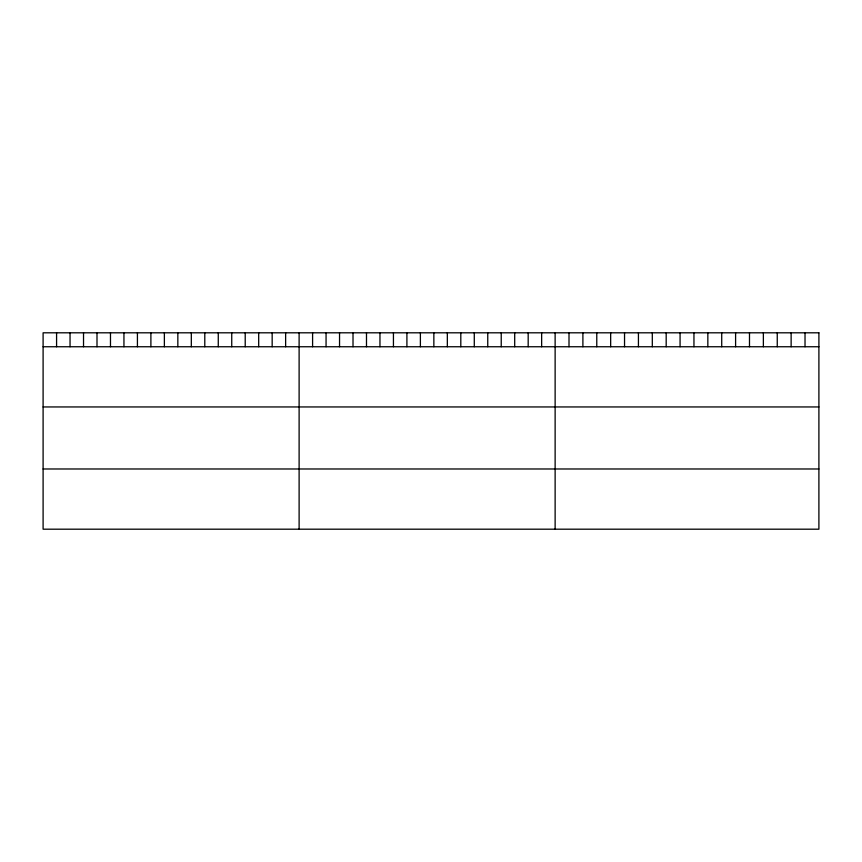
<?xml version="1.0" encoding="UTF-8"?>
<svg xmlns="http://www.w3.org/2000/svg" width="862" height="862" viewBox="0 0 862 862"><rect width="100%" height="100%" fill="white"/><g stroke="black" fill="none" stroke-linecap="round" stroke-linejoin="round"><path stroke-width="1.29" d="M43.1 346.75L818.9 346.75M43.1 406.95L818.9 406.95M43.1 468.982L818.9 468.982M805.022 332.807L805.022 346.75M791.133 332.807L791.133 346.75M777.255 332.807L777.255 346.75M763.366 332.807L763.366 346.75M749.487 332.807L749.487 346.75M735.598 332.807L735.598 346.75M721.72 332.807L721.72 346.75M707.842 332.807L707.842 346.75M693.953 332.807L693.953 346.75M680.075 332.807L680.075 346.75M666.186 332.807L666.186 346.75M652.308 332.807L652.308 346.75M638.43 332.807L638.43 346.75M624.541 332.807L624.541 346.75M610.662 332.807L610.662 346.75M596.773 332.807L596.773 346.75M582.895 332.807L582.895 346.75M569.006 332.807L569.006 346.75M555.128 332.807L555.128 529.193M541.648 332.807L541.648 346.75M528.18 332.807L528.18 346.75M514.7 332.807L514.7 346.75M501.231 332.807L501.231 346.75M487.752 332.807L487.752 346.75M474.283 332.807L474.283 346.75M460.804 332.807L460.804 346.75M447.335 332.807L447.335 346.75M433.855 332.807L433.855 346.75M420.387 332.807L420.387 346.75M406.907 332.807L406.907 346.75M393.438 332.807L393.438 346.75M379.959 332.807L379.959 346.75M366.49 332.807L366.49 346.75M353.011 332.807L353.011 346.75M339.542 332.807L339.542 346.75M326.062 332.807L326.062 346.75M312.594 332.807L312.594 346.75M299.114 332.807L299.114 529.193M285.634 332.807L285.634 346.75M272.166 332.807L272.166 346.75M258.686 332.807L258.686 346.75M245.217 332.807L245.217 346.75M231.738 332.807L231.738 346.75M218.269 332.807L218.269 346.75M204.79 332.807L204.79 346.75M191.321 332.807L191.321 346.75M177.841 332.807L177.841 346.75M164.373 332.807L164.373 346.75M150.893 332.807L150.893 346.75M137.424 332.807L137.424 346.75M123.945 332.807L123.945 346.75M110.476 332.807L110.476 346.75M96.997 332.807L96.997 346.75M83.528 332.807L83.528 346.75M70.048 332.807L70.048 346.75M56.58 332.807L56.58 346.75M818.9 332.807L43.1 332.807L43.1 529.193L818.9 529.193L818.9 332.807"/></g></svg>
